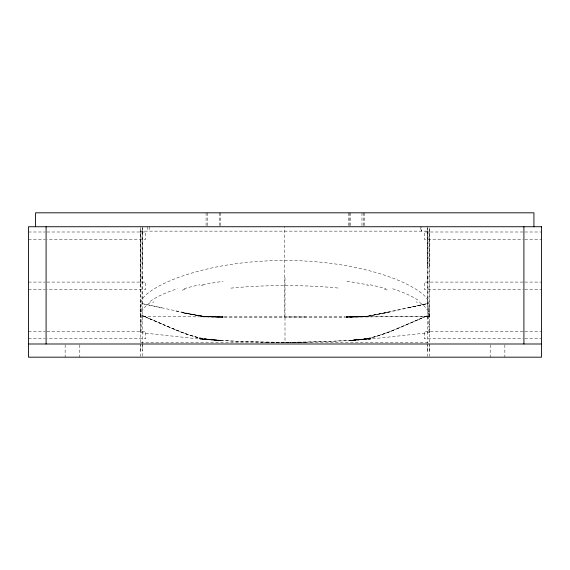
<?xml version="1.0" encoding="UTF-8"?>
<svg xmlns="http://www.w3.org/2000/svg" width="570" height="570" viewBox="0 0 570 570"><rect width="100%" height="100%" fill="white"/><g stroke="black" fill="none" stroke-linecap="round" stroke-linejoin="round"><path stroke-width="0.43" stroke-dasharray="2.85 2.14" d="M140.498 307.665C138.995 299.464 146.518 293.913 152.447 289.938C162.6 283.397 173.9 278.887 185.314 275.068C217.355 264.737 251.163 260.561 284.751 260.447C318.345 260.561 352.153 264.737 384.194 275.068C395.601 278.887 406.909 283.397 417.062 289.938C421.978 293.479 428.334 297.504 429.011 304.109M140.747 350.593L140.747 344.822M140.747 321.936L140.747 317.632M140.747 285.363L140.747 227.63L140.747 343.104M140.747 327.608L140.776 332.673L199.35 339.015L231.705 341.145L267.993 342.321M142.3 265.827L142.3 227.63M421.679 229.667L421.679 231.135L421.679 226.739M427.7 265.827L427.7 227.63M429.011 307.665L429.011 316.222M429.253 350.593L429.253 344.822M429.253 321.936L429.224 332.673L370.65 339.015L349.075 340.568C364.807 340.169 379.991 336.2 394.276 329.859M429.253 265.827L429.253 227.63L429.253 343.104M427.7 350.593L427.714 344.822M140.747 317.54L140.783 316.713M141.367 327.194L142.308 315.531L164.716 325.285M141.189 329.332L140.79 332.638M142.058 303.546L140.526 316.542M152.696 302.535L153.907 301.786M418.95 319.435L427.7 315.573L428.633 327.194M417.853 319.913L405.284 325.285M370.422 338.217L349.075 340.582C377.183 340.269 402.306 325.897 427.7 315.573L390.578 331.355L372.987 337.533A72.255 72.255 0 0 1 367.785 338.687L346.382 340.732L300.696 342.349M404.066 325.798L400.404 327.33M399.185 327.836L395.502 329.353M182.179 290.201L185.556 289.239M428.996 316.557L427.45 303.546L407.336 308.071L427.45 303.589L427.45 231.135M352.88 316.984L356.742 316.92A121.567 121.567 0 0 0 369.531 316.008L427.45 303.546M389.738 311.99L366.98 316.272L356.742 316.92M219.201 317.006L346.446 317.006L366.987 316.293L387.215 312.545L427.45 303.589M201.239 285.477L203.062 285.1M387.215 312.531L366.987 316.293L346.446 317.006L350.308 317.006M349.075 340.582L370.6 338.822L349.075 340.568L370.486 338.445M370.65 339.015L327.508 341.558L281.074 342.485M366.987 316.336L346.446 317.006L428.968 316.471L346.446 316.998L367.002 316.428M367.009 316.521L346.446 317.006L367.023 316.628M305.926 342.242L290.23 342.477M299.392 342.37L269.304 342.349M288.926 342.485L242.492 341.558L199.35 339.015M28.5 231.997L45.208 231.997M46.975 231.997L145.756 231.997L145.756 239.329L46.975 239.329M523.025 231.997L424.244 231.997L424.244 239.329L523.025 239.329M524.792 231.997L541.5 231.997M28.5 239.329L45.208 239.329M524.792 239.329L541.5 239.329M28.5 282.086L45.208 282.086M46.975 282.086L145.756 282.086L145.756 289.41L46.975 289.41M523.025 282.086L424.244 282.086L424.244 289.41L523.025 289.41M524.792 282.086L541.5 282.086M28.5 289.41L45.208 289.41M524.792 289.41L541.5 289.41M224.345 317.006L345.163 317.006M28.5 331.405L45.208 331.405M46.975 331.405L145.756 331.405L145.756 338.737L46.975 338.737M523.025 331.405L424.244 331.405L424.244 338.737L523.025 338.737M524.792 331.405L541.5 331.405M28.5 338.737L45.208 338.737M524.792 338.737L541.5 338.737M140.776 342.527L429.224 342.527M305.32 316.984L284.751 316.956L284.751 226.739M176.002 311.149C191.413 314.939 207.11 317.519 223.062 317.006L140.541 316.471L140.498 231.135L429.011 231.135L429.011 316.4M202.507 316.428L223.062 317.006L202.464 316.813L223.062 317.006L202.521 316.293L182.272 312.681L202.528 316.272L216.629 316.984M279.77 342.477L264.074 342.242M202.485 316.628L223.062 317.006M175.724 329.859C189.995 336.357 205.229 339.991 220.925 340.582L202.215 338.687A72.255 72.255 0 0 1 197.013 337.533L185.628 333.799M199.578 338.217L220.925 340.582C201.566 340.582 183.49 333.201 165.934 325.798M220.925 340.568L199.4 338.822L220.925 340.582L199.514 338.445M366.938 285.1L368.761 285.477M142.051 231.135L142.051 303.589L162.179 308.035M142.051 303.589L199.977 315.965A121.567 121.567 0 0 0 212.767 316.892M384.444 289.239L387.821 290.201M184.381 333.322L149.953 318.958M174.498 329.353L170.815 327.836M169.596 327.33L142.308 315.531L148.863 318.473M416.093 301.786L417.304 302.535M429.21 332.638L428.811 329.332M429.217 316.713L429.253 317.54M140.491 316.222L140.498 308.299M142.286 344.822L142.3 350.593M429.011 304.914L429.011 306.325M140.747 322.606L140.747 327.059M504.856 344.871L504.856 357.183M490.2 344.871L490.2 357.183M429.253 343.995L429.253 356.364M427.7 226.739L427.7 343.104M427.7 343.995L427.7 356.364M420.204 226.739L420.204 231.135M364.202 212.817L364.202 225.87M363.432 212.817L363.432 225.87M361.964 212.817L361.964 225.87M350.244 212.817L350.244 225.87M349.545 212.817L349.545 225.87M348.776 212.817L348.776 225.87M285 277.718L285 342.442M220.733 212.817L220.733 225.87M219.265 212.817L219.265 225.87M207.544 212.817L207.544 225.87M206.076 212.817L206.076 225.87M149.304 226.739L149.304 231.135M147.829 226.739L147.829 231.135M142.3 226.739L142.3 343.104M142.3 343.389L142.3 356.364M140.747 343.995L140.747 356.364M79.8 344.871L79.8 357.183M65.144 344.871L65.144 357.183M230.9 288.135A163.647 48.536 0.1 0 1 284.779 285.62M285.221 285.62A163.647 48.536 -0.1 0 1 339.1 288.135M202.549 284.815A148.948 49.761 -0.3 0 1 223.112 281.338M184.089 288.677A137.94 45.165 -0.5 0 1 199.899 284.786M150.202 301.359A123.526 38.119 -1.4 0 1 177.398 288.776M140.655 316.721A117.335 32.476 -4 0 1 150.444 302.406M141.36 314.932A153.893 2.487 -89.5 0 1 141.203 318.751M346.888 281.338A148.948 49.761 0.3 0 1 367.451 284.815M370.101 284.786A137.94 45.165 0.5 0 1 385.911 288.677M392.602 288.776A123.526 38.119 1.4 0 1 419.798 301.359M419.556 302.406A117.335 32.476 4 0 1 429.345 316.721M428.797 318.751A153.893 2.487 89.5 0 1 428.64 314.932M427.529 279.407A162.158 0.584 87.5 0 1 427.357 275.844M142.151 275.844A162.158 0.584 -87.5 0 1 141.98 279.407M367.037 316.735L346.446 316.998L367.037 316.735M202.528 316.272L182.293 312.545L202.528 316.272"/><path stroke-width="0.85" d="M28.5 343.995L541.5 343.995M533.926 226.739L533.926 212.817L35.582 212.817L35.582 226.739M523.908 226.739L523.908 343.995M46.092 226.739L46.092 343.995M541.5 226.739L28.5 226.739L28.5 357.183L541.5 357.183L541.5 226.739"/></g></svg>
